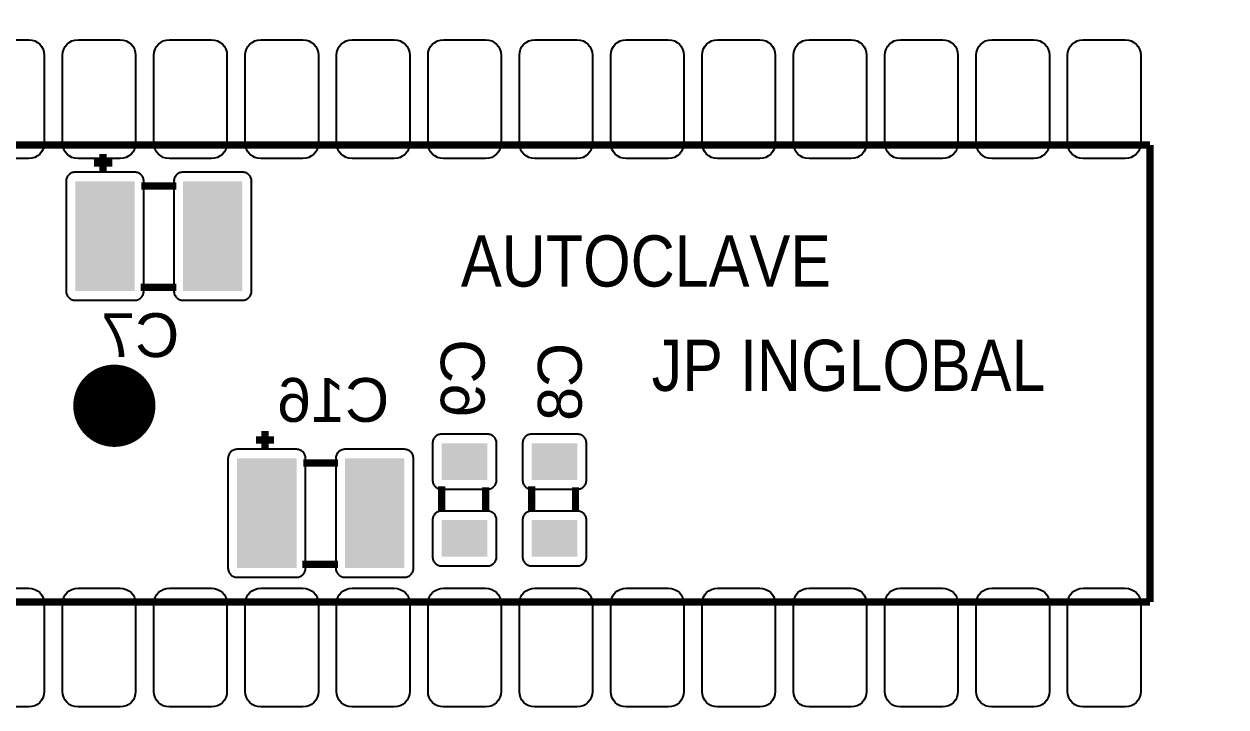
# Model space of a CAD drawing. Header units: inches. Extents: x -2.29 to 2.29, y -2.44 to 2.44.
# Drawn here: x -0.6 to 0.715, y -0.732 to 0.016 of the extents above; entities that cross this region are included whole.
import ezdxf

# ---------------------------------------------------------------- set-up
doc = ezdxf.new("R2010")
doc.units = ezdxf.units.IN
doc.layers.get('0').update_dxf_attribs({"linetype": 'CONTINUOUS'})

# ---------------------------------------------------------------- blocks, each defined once
blk = doc.blocks.new('RPAD')
blk.add_trace([(-0.5, -0.5), (-0.5, 0.5), (0.5, -0.5), (0.5, 0.5)])
blk = doc.blocks.new('EPAD')
at = {"const_width": 0.5}
blk.add_lwpolyline([(-0.25, 0, 1), (0.25, 0, 1)], format="xyb", close=True, dxfattribs=at)

msp = doc.modelspace()

# ---------------------------------------------------------------- linework, layer by layer
for points in [[(-0.64111, -0.001598), (-0.59511, -0.001598), (-0.591634, -0.001937), (-0.58842, -0.00291), (-0.585529, -0.004456), (-0.583024, -0.006513), (-0.580968, -0.009017), (-0.579422, -0.011908), (-0.578448, -0.015122), (-0.57811, -0.018598), (-0.57811, -0.114598), (-0.578448, -0.118074), (-0.579422, -0.121289), (-0.580968, -0.12418), (-0.583024, -0.126684), (-0.585529, -0.128741), (-0.58842, -0.130287), (-0.591634, -0.13126), (-0.59511, -0.131598), (-0.59511, -0.131598), (-0.64111, -0.131598)], [(-0.64111, -0.601598), (-0.59511, -0.601598), (-0.591634, -0.601937), (-0.58842, -0.60291), (-0.585529, -0.604456), (-0.583024, -0.606513), (-0.580968, -0.609017), (-0.579422, -0.611908), (-0.578448, -0.615122), (-0.57811, -0.618598), (-0.57811, -0.714598), (-0.578448, -0.718074), (-0.579422, -0.721289), (-0.580968, -0.72418), (-0.583024, -0.726684), (-0.585529, -0.728741), (-0.58842, -0.730287), (-0.591634, -0.73126), (-0.59511, -0.731598), (-0.64111, -0.731598)]]:
    msp.add_lwpolyline(points)
for points in [[(-0.49511, -0.131598), (-0.54111, -0.131598), (-0.544586, -0.13126), (-0.5478, -0.130287), (-0.550691, -0.128741), (-0.553196, -0.126684), (-0.555253, -0.12418), (-0.556799, -0.121289), (-0.557772, -0.118074), (-0.55811, -0.114598), (-0.55811, -0.018598), (-0.557772, -0.015122), (-0.556799, -0.011908), (-0.555253, -0.009017), (-0.553196, -0.006513), (-0.550691, -0.004456), (-0.5478, -0.00291), (-0.544586, -0.001937), (-0.54111, -0.001598), (-0.49511, -0.001598), (-0.491634, -0.001937), (-0.48842, -0.00291), (-0.485529, -0.004456), (-0.483024, -0.006513), (-0.480968, -0.009017), (-0.479422, -0.011908), (-0.478448, -0.015122), (-0.47811, -0.018598), (-0.47811, -0.114598), (-0.478448, -0.118074), (-0.479422, -0.121289), (-0.480968, -0.12418), (-0.483024, -0.126684), (-0.485529, -0.128741), (-0.48842, -0.130287), (-0.491634, -0.13126), (-0.49511, -0.131598)], [(-0.39511, -0.131598), (-0.44111, -0.131598), (-0.444586, -0.13126), (-0.4478, -0.130287), (-0.450691, -0.128741), (-0.453196, -0.126684), (-0.455253, -0.12418), (-0.456799, -0.121289), (-0.457772, -0.118074), (-0.45811, -0.114598), (-0.45811, -0.018598), (-0.457772, -0.015122), (-0.456799, -0.011908), (-0.455253, -0.009017), (-0.453196, -0.006513), (-0.450691, -0.004456), (-0.4478, -0.00291), (-0.444586, -0.001937), (-0.44111, -0.001598), (-0.39511, -0.001598), (-0.391634, -0.001937), (-0.38842, -0.00291), (-0.385529, -0.004456), (-0.383024, -0.006513), (-0.380968, -0.009017), (-0.379422, -0.011908), (-0.378448, -0.015122), (-0.37811, -0.018598), (-0.37811, -0.114598), (-0.378448, -0.118074), (-0.379422, -0.121289), (-0.380968, -0.12418), (-0.383024, -0.126684), (-0.385529, -0.128741), (-0.38842, -0.130287), (-0.391634, -0.13126), (-0.39511, -0.131598)], [(-0.29511, -0.131598), (-0.34111, -0.131598), (-0.344586, -0.13126), (-0.3478, -0.130287), (-0.350691, -0.128741), (-0.353196, -0.126684), (-0.355253, -0.12418), (-0.356799, -0.121289), (-0.357772, -0.118074), (-0.35811, -0.114598), (-0.35811, -0.018598), (-0.357772, -0.015122), (-0.356799, -0.011908), (-0.355253, -0.009017), (-0.353196, -0.006513), (-0.350691, -0.004456), (-0.3478, -0.00291), (-0.344586, -0.001937), (-0.34111, -0.001598), (-0.29511, -0.001598), (-0.291634, -0.001937), (-0.28842, -0.00291), (-0.285529, -0.004456), (-0.283024, -0.006513), (-0.280968, -0.009017), (-0.279422, -0.011908), (-0.278448, -0.015122), (-0.27811, -0.018598), (-0.27811, -0.114598), (-0.278448, -0.118074), (-0.279422, -0.121289), (-0.280968, -0.12418), (-0.283024, -0.126684), (-0.285529, -0.128741), (-0.28842, -0.130287), (-0.291634, -0.13126), (-0.29511, -0.131598)], [(-0.19511, -0.131598), (-0.24111, -0.131598), (-0.244586, -0.13126), (-0.2478, -0.130287), (-0.250691, -0.128741), (-0.253196, -0.126684), (-0.255253, -0.12418), (-0.256799, -0.121289), (-0.257772, -0.118074), (-0.25811, -0.114598), (-0.25811, -0.018598), (-0.257772, -0.015122), (-0.256799, -0.011908), (-0.255253, -0.009017), (-0.253196, -0.006513), (-0.250691, -0.004456), (-0.2478, -0.00291), (-0.244586, -0.001937), (-0.24111, -0.001598), (-0.19511, -0.001598), (-0.191634, -0.001937), (-0.18842, -0.00291), (-0.185529, -0.004456), (-0.183024, -0.006513), (-0.180968, -0.009017), (-0.179422, -0.011908), (-0.178448, -0.015122), (-0.17811, -0.018598), (-0.17811, -0.114598), (-0.178448, -0.118074), (-0.179422, -0.121289), (-0.180968, -0.12418), (-0.183024, -0.126684), (-0.185529, -0.128741), (-0.18842, -0.130287), (-0.191634, -0.13126), (-0.19511, -0.131598)], [(-0.09511, -0.131598), (-0.14111, -0.131598), (-0.144586, -0.13126), (-0.1478, -0.130287), (-0.150691, -0.128741), (-0.153196, -0.126684), (-0.155253, -0.12418), (-0.156799, -0.121289), (-0.157772, -0.118074), (-0.15811, -0.114598), (-0.15811, -0.018598), (-0.157772, -0.015122), (-0.156799, -0.011908), (-0.155253, -0.009017), (-0.153196, -0.006513), (-0.150691, -0.004456), (-0.1478, -0.00291), (-0.144586, -0.001937), (-0.14111, -0.001598), (-0.09511, -0.001598), (-0.091634, -0.001937), (-0.08842, -0.00291), (-0.085529, -0.004456), (-0.083024, -0.006513), (-0.080968, -0.009017), (-0.079422, -0.011908), (-0.078448, -0.015122), (-0.07811, -0.018598), (-0.07811, -0.114598), (-0.078448, -0.118074), (-0.079422, -0.121289), (-0.080968, -0.12418), (-0.083024, -0.126684), (-0.085529, -0.128741), (-0.08842, -0.130287), (-0.091634, -0.13126), (-0.09511, -0.131598)], [(0.00489, -0.131598), (-0.04111, -0.131598), (-0.044586, -0.13126), (-0.0478, -0.130287), (-0.050691, -0.128741), (-0.053196, -0.126684), (-0.055253, -0.12418), (-0.056799, -0.121289), (-0.057772, -0.118074), (-0.05811, -0.114598), (-0.05811, -0.018598), (-0.057772, -0.015122), (-0.056799, -0.011908), (-0.055253, -0.009017), (-0.053196, -0.006513), (-0.050691, -0.004456), (-0.0478, -0.00291), (-0.044586, -0.001937), (-0.04111, -0.001598), (0.00489, -0.001598), (0.008366, -0.001937), (0.01158, -0.00291), (0.014471, -0.004456), (0.016976, -0.006513), (0.019032, -0.009017), (0.020578, -0.011908), (0.021552, -0.015122), (0.02189, -0.018598), (0.02189, -0.114598), (0.021552, -0.118074), (0.020578, -0.121289), (0.019032, -0.12418), (0.016976, -0.126684), (0.014471, -0.128741), (0.01158, -0.130287), (0.008366, -0.13126), (0.00489, -0.131598)], [(0.10489, -0.131598), (0.05889, -0.131598), (0.055414, -0.13126), (0.0522, -0.130287), (0.049309, -0.128741), (0.046804, -0.126684), (0.044747, -0.12418), (0.043201, -0.121289), (0.042228, -0.118074), (0.04189, -0.114598), (0.04189, -0.018598), (0.042228, -0.015122), (0.043201, -0.011908), (0.044747, -0.009017), (0.046804, -0.006513), (0.049309, -0.004456), (0.0522, -0.00291), (0.055414, -0.001937), (0.05889, -0.001598), (0.10489, -0.001598), (0.108366, -0.001937), (0.11158, -0.00291), (0.114471, -0.004456), (0.116976, -0.006513), (0.119032, -0.009017), (0.120578, -0.011908), (0.121552, -0.015122), (0.12189, -0.018598), (0.12189, -0.114598), (0.121552, -0.118074), (0.120578, -0.121289), (0.119032, -0.12418), (0.116976, -0.126684), (0.114471, -0.128741), (0.11158, -0.130287), (0.108366, -0.13126), (0.10489, -0.131598)], [(0.20489, -0.131598), (0.15889, -0.131598), (0.155414, -0.13126), (0.1522, -0.130287), (0.149309, -0.128741), (0.146804, -0.126684), (0.144747, -0.12418), (0.143201, -0.121289), (0.142228, -0.118074), (0.14189, -0.114598), (0.14189, -0.018598), (0.142228, -0.015122), (0.143201, -0.011908), (0.144747, -0.009017), (0.146804, -0.006513), (0.149309, -0.004456), (0.1522, -0.00291), (0.155414, -0.001937), (0.15889, -0.001598), (0.20489, -0.001598), (0.208366, -0.001937), (0.21158, -0.00291), (0.214471, -0.004456), (0.216976, -0.006513), (0.219032, -0.009017), (0.220578, -0.011908), (0.221552, -0.015122), (0.22189, -0.018598), (0.22189, -0.114598), (0.221552, -0.118074), (0.220578, -0.121289), (0.219032, -0.12418), (0.216976, -0.126684), (0.214471, -0.128741), (0.21158, -0.130287), (0.208366, -0.13126), (0.20489, -0.131598)], [(0.30489, -0.131598), (0.25889, -0.131598), (0.255414, -0.13126), (0.2522, -0.130287), (0.249309, -0.128741), (0.246804, -0.126684), (0.244747, -0.12418), (0.243201, -0.121289), (0.242228, -0.118074), (0.24189, -0.114598), (0.24189, -0.018598), (0.242228, -0.015122), (0.243201, -0.011908), (0.244747, -0.009017), (0.246804, -0.006513), (0.249309, -0.004456), (0.2522, -0.00291), (0.255414, -0.001937), (0.25889, -0.001598), (0.30489, -0.001598), (0.308366, -0.001937), (0.31158, -0.00291), (0.314471, -0.004456), (0.316976, -0.006513), (0.319032, -0.009017), (0.320578, -0.011908), (0.321552, -0.015122), (0.32189, -0.018598), (0.32189, -0.114598), (0.321552, -0.118074), (0.320578, -0.121289), (0.319032, -0.12418), (0.316976, -0.126684), (0.314471, -0.128741), (0.31158, -0.130287), (0.308366, -0.13126), (0.30489, -0.131598)], [(0.40489, -0.131598), (0.35889, -0.131598), (0.355414, -0.13126), (0.3522, -0.130287), (0.349309, -0.128741), (0.346804, -0.126684), (0.344747, -0.12418), (0.343201, -0.121289), (0.342228, -0.118074), (0.34189, -0.114598), (0.34189, -0.018598), (0.342228, -0.015122), (0.343201, -0.011908), (0.344747, -0.009017), (0.346804, -0.006513), (0.349309, -0.004456), (0.3522, -0.00291), (0.355414, -0.001937), (0.35889, -0.001598), (0.40489, -0.001598), (0.408366, -0.001937), (0.41158, -0.00291), (0.414471, -0.004456), (0.416976, -0.006513), (0.419032, -0.009017), (0.420578, -0.011908), (0.421552, -0.015122), (0.42189, -0.018598), (0.42189, -0.114598), (0.421552, -0.118074), (0.420578, -0.121289), (0.419032, -0.12418), (0.416976, -0.126684), (0.414471, -0.128741), (0.41158, -0.130287), (0.408366, -0.13126), (0.40489, -0.131598)], [(0.50489, -0.131598), (0.45889, -0.131598), (0.455414, -0.13126), (0.4522, -0.130287), (0.449309, -0.128741), (0.446804, -0.126684), (0.444747, -0.12418), (0.443201, -0.121289), (0.442228, -0.118074), (0.44189, -0.114598), (0.44189, -0.018598), (0.442228, -0.015122), (0.443201, -0.011908), (0.444747, -0.009017), (0.446804, -0.006513), (0.449309, -0.004456), (0.4522, -0.00291), (0.455414, -0.001937), (0.45889, -0.001598), (0.50489, -0.001598), (0.508366, -0.001937), (0.51158, -0.00291), (0.514471, -0.004456), (0.516976, -0.006513), (0.519032, -0.009017), (0.520578, -0.011908), (0.521552, -0.015122), (0.52189, -0.018598), (0.52189, -0.114598), (0.521552, -0.118074), (0.520578, -0.121289), (0.519032, -0.12418), (0.516976, -0.126684), (0.514471, -0.128741), (0.51158, -0.130287), (0.508366, -0.13126), (0.50489, -0.131598)], [(0.60489, -0.131598), (0.55889, -0.131598), (0.555414, -0.13126), (0.5522, -0.130287), (0.549309, -0.128741), (0.546804, -0.126684), (0.544747, -0.12418), (0.543201, -0.121289), (0.542228, -0.118074), (0.54189, -0.114598), (0.54189, -0.018598), (0.542228, -0.015122), (0.543201, -0.011908), (0.544747, -0.009017), (0.546804, -0.006513), (0.549309, -0.004456), (0.5522, -0.00291), (0.555414, -0.001937), (0.55889, -0.001598), (0.60489, -0.001598), (0.608366, -0.001937), (0.61158, -0.00291), (0.614471, -0.004456), (0.616976, -0.006513), (0.619032, -0.009017), (0.620578, -0.011908), (0.621552, -0.015122), (0.62189, -0.018598), (0.62189, -0.114598), (0.621552, -0.118074), (0.620578, -0.121289), (0.619032, -0.12418), (0.616976, -0.126684), (0.614471, -0.128741), (0.61158, -0.130287), (0.608366, -0.13126), (0.60489, -0.131598)], [(-0.479201, -0.146535), (-0.544201, -0.146535), (-0.54524, -0.146586), (-0.546245, -0.146734), (-0.547212, -0.146976), (-0.548136, -0.147307), (-0.549013, -0.147722), (-0.549837, -0.148217), (-0.550604, -0.148786), (-0.55131, -0.149426), (-0.55195, -0.150132), (-0.55252, -0.1509), (-0.553014, -0.151724), (-0.553429, -0.1526), (-0.55376, -0.153524), (-0.554002, -0.154491), (-0.55415, -0.155496), (-0.554201, -0.156535), (-0.554201, -0.276535), (-0.55415, -0.277575), (-0.554002, -0.27858), (-0.55376, -0.279547), (-0.553429, -0.280471), (-0.553014, -0.281347), (-0.55252, -0.282171), (-0.55195, -0.282939), (-0.55131, -0.283645), (-0.550604, -0.284285), (-0.549837, -0.284854), (-0.549013, -0.285349), (-0.548136, -0.285764), (-0.547212, -0.286094), (-0.546245, -0.286337), (-0.54524, -0.286485), (-0.544201, -0.286535), (-0.479201, -0.286535), (-0.478161, -0.286485), (-0.477156, -0.286337), (-0.476189, -0.286094), (-0.475265, -0.285764), (-0.474389, -0.285349), (-0.473565, -0.284854), (-0.472797, -0.284285), (-0.472091, -0.283645), (-0.471451, -0.282939), (-0.470882, -0.282171), (-0.470387, -0.281347), (-0.469972, -0.280471), (-0.469642, -0.279547), (-0.4694, -0.27858), (-0.469251, -0.277575), (-0.469201, -0.276535), (-0.469201, -0.156535), (-0.469251, -0.155496), (-0.4694, -0.154491), (-0.469642, -0.153524), (-0.469972, -0.1526), (-0.470387, -0.151724), (-0.470882, -0.1509), (-0.471451, -0.150132), (-0.472091, -0.149426), (-0.472797, -0.148786), (-0.473565, -0.148217), (-0.474389, -0.147722), (-0.475265, -0.147307), (-0.476189, -0.146976), (-0.477156, -0.146734), (-0.478161, -0.146586), (-0.479201, -0.146535)], [(-0.361201, -0.146535), (-0.426201, -0.146535), (-0.42724, -0.146586), (-0.428245, -0.146734), (-0.429212, -0.146976), (-0.430136, -0.147307), (-0.431013, -0.147722), (-0.431837, -0.148217), (-0.432604, -0.148786), (-0.43331, -0.149426), (-0.43395, -0.150132), (-0.43452, -0.1509), (-0.435014, -0.151724), (-0.435429, -0.1526), (-0.43576, -0.153524), (-0.436002, -0.154491), (-0.43615, -0.155496), (-0.436201, -0.156535), (-0.436201, -0.276535), (-0.43615, -0.277575), (-0.436002, -0.27858), (-0.43576, -0.279547), (-0.435429, -0.280471), (-0.435014, -0.281347), (-0.43452, -0.282171), (-0.43395, -0.282939), (-0.43331, -0.283645), (-0.432604, -0.284285), (-0.431837, -0.284854), (-0.431013, -0.285349), (-0.430136, -0.285764), (-0.429212, -0.286094), (-0.428245, -0.286337), (-0.42724, -0.286485), (-0.426201, -0.286535), (-0.361201, -0.286535), (-0.360161, -0.286485), (-0.359156, -0.286337), (-0.358189, -0.286094), (-0.357265, -0.285764), (-0.356389, -0.285349), (-0.355565, -0.284854), (-0.354797, -0.284285), (-0.354091, -0.283645), (-0.353451, -0.282939), (-0.352882, -0.282171), (-0.352387, -0.281347), (-0.351972, -0.280471), (-0.351642, -0.279547), (-0.3514, -0.27858), (-0.351251, -0.277575), (-0.351201, -0.276535), (-0.351201, -0.156535), (-0.351251, -0.155496), (-0.3514, -0.154491), (-0.351642, -0.153524), (-0.351972, -0.1526), (-0.352387, -0.151724), (-0.352882, -0.1509), (-0.353451, -0.150132), (-0.354091, -0.149426), (-0.354797, -0.148786), (-0.355565, -0.148217), (-0.356389, -0.147722), (-0.357265, -0.147307), (-0.358189, -0.146976), (-0.359156, -0.146734), (-0.360161, -0.146586), (-0.361201, -0.146535)], [(-0.08311, -0.48322), (-0.08311, -0.44322), (-0.083161, -0.442181), (-0.083309, -0.441176), (-0.083551, -0.440209), (-0.083882, -0.439285), (-0.084296, -0.438409), (-0.084791, -0.437585), (-0.085361, -0.436817), (-0.086001, -0.436111), (-0.086707, -0.435471), (-0.087474, -0.434902), (-0.088298, -0.434407), (-0.089175, -0.433992), (-0.090099, -0.433661), (-0.091066, -0.433419), (-0.092071, -0.433271), (-0.09311, -0.43322), (-0.14311, -0.43322), (-0.14415, -0.433271), (-0.145155, -0.433419), (-0.146122, -0.433661), (-0.147046, -0.433992), (-0.147922, -0.434407), (-0.148746, -0.434902), (-0.149513, -0.435471), (-0.15022, -0.436111), (-0.15086, -0.436817), (-0.151429, -0.437585), (-0.151924, -0.438409), (-0.152339, -0.439285), (-0.152669, -0.440209), (-0.152911, -0.441176), (-0.15306, -0.442181), (-0.15311, -0.44322), (-0.15311, -0.48322), (-0.15306, -0.48426), (-0.152911, -0.485265), (-0.152669, -0.486232), (-0.152339, -0.487156), (-0.151924, -0.488032), (-0.151429, -0.488856), (-0.15086, -0.489624), (-0.15022, -0.49033), (-0.149513, -0.49097), (-0.148746, -0.491539), (-0.147922, -0.492034), (-0.147046, -0.492449), (-0.146122, -0.49278), (-0.145155, -0.493022), (-0.14415, -0.49317), (-0.14311, -0.49322), (-0.09311, -0.49322), (-0.092071, -0.49317), (-0.091066, -0.493022), (-0.090099, -0.49278), (-0.089175, -0.492449), (-0.088298, -0.492034), (-0.087474, -0.491539), (-0.086707, -0.49097), (-0.086001, -0.49033), (-0.085361, -0.489624), (-0.084791, -0.488856), (-0.084296, -0.488032), (-0.083882, -0.487156), (-0.083551, -0.486232), (-0.083309, -0.485265), (-0.083161, -0.48426), (-0.08311, -0.48322)], [(0.015315, -0.48322), (0.015315, -0.44322), (0.015265, -0.442181), (0.015116, -0.441176), (0.014874, -0.440209), (0.014543, -0.439285), (0.014129, -0.438409), (0.013634, -0.437585), (0.013065, -0.436817), (0.012424, -0.436111), (0.011718, -0.435471), (0.010951, -0.434902), (0.010127, -0.434407), (0.00925, -0.433992), (0.008326, -0.433661), (0.007359, -0.433419), (0.006354, -0.433271), (0.005315, -0.43322), (-0.044685, -0.43322), (-0.045724, -0.433271), (-0.04673, -0.433419), (-0.047696, -0.433661), (-0.04862, -0.433992), (-0.049497, -0.434407), (-0.050321, -0.434902), (-0.051088, -0.435471), (-0.051794, -0.436111), (-0.052435, -0.436817), (-0.053004, -0.437585), (-0.053499, -0.438409), (-0.053913, -0.439285), (-0.054244, -0.440209), (-0.054486, -0.441176), (-0.054635, -0.442181), (-0.054685, -0.44322), (-0.054685, -0.48322), (-0.054635, -0.48426), (-0.054486, -0.485265), (-0.054244, -0.486232), (-0.053913, -0.487156), (-0.053499, -0.488032), (-0.053004, -0.488856), (-0.052435, -0.489624), (-0.051794, -0.49033), (-0.051088, -0.49097), (-0.050321, -0.491539), (-0.049497, -0.492034), (-0.04862, -0.492449), (-0.047696, -0.49278), (-0.04673, -0.493022), (-0.045724, -0.49317), (-0.044685, -0.49322), (0.005315, -0.49322), (0.006354, -0.49317), (0.007359, -0.493022), (0.008326, -0.49278), (0.00925, -0.492449), (0.010127, -0.492034), (0.010951, -0.491539), (0.011718, -0.49097), (0.012424, -0.49033), (0.013065, -0.489624), (0.013634, -0.488856), (0.014129, -0.488032), (0.014543, -0.487156), (0.014874, -0.486232), (0.015116, -0.485265), (0.015265, -0.48426), (0.015315, -0.48322)], [(-0.302035, -0.449685), (-0.367035, -0.449685), (-0.368075, -0.449735), (-0.36908, -0.449884), (-0.370047, -0.450126), (-0.370971, -0.450457), (-0.371847, -0.450871), (-0.372671, -0.451366), (-0.373439, -0.451935), (-0.374145, -0.452576), (-0.374785, -0.453282), (-0.375354, -0.454049), (-0.375849, -0.454873), (-0.376264, -0.45575), (-0.376594, -0.456674), (-0.376837, -0.457641), (-0.376985, -0.458646), (-0.377035, -0.459685), (-0.377035, -0.579685), (-0.376985, -0.580724), (-0.376837, -0.58173), (-0.376594, -0.582696), (-0.376264, -0.58362), (-0.375849, -0.584497), (-0.375354, -0.585321), (-0.374785, -0.586088), (-0.374145, -0.586794), (-0.373439, -0.587435), (-0.372671, -0.588004), (-0.371847, -0.588499), (-0.370971, -0.588913), (-0.370047, -0.589244), (-0.36908, -0.589486), (-0.368075, -0.589635), (-0.367035, -0.589685), (-0.302035, -0.589685), (-0.300996, -0.589635), (-0.299991, -0.589486), (-0.299024, -0.589244), (-0.2981, -0.588913), (-0.297224, -0.588499), (-0.2964, -0.588004), (-0.295632, -0.587435), (-0.294926, -0.586794), (-0.294286, -0.586088), (-0.293717, -0.585321), (-0.293222, -0.584497), (-0.292807, -0.58362), (-0.292476, -0.582696), (-0.292234, -0.58173), (-0.292086, -0.580724), (-0.292035, -0.579685), (-0.292035, -0.459685), (-0.292086, -0.458646), (-0.292234, -0.457641), (-0.292476, -0.456674), (-0.292807, -0.45575), (-0.293222, -0.454873), (-0.293717, -0.454049), (-0.294286, -0.453282), (-0.294926, -0.452576), (-0.295632, -0.451935), (-0.2964, -0.451366), (-0.297224, -0.450871), (-0.2981, -0.450457), (-0.299024, -0.450126), (-0.299991, -0.449884), (-0.300996, -0.449735), (-0.302035, -0.449685)], [(-0.184035, -0.449685), (-0.249035, -0.449685), (-0.250075, -0.449735), (-0.25108, -0.449884), (-0.252047, -0.450126), (-0.252971, -0.450457), (-0.253847, -0.450871), (-0.254671, -0.451366), (-0.255439, -0.451935), (-0.256145, -0.452576), (-0.256785, -0.453282), (-0.257354, -0.454049), (-0.257849, -0.454873), (-0.258264, -0.45575), (-0.258594, -0.456674), (-0.258837, -0.457641), (-0.258985, -0.458646), (-0.259035, -0.459685), (-0.259035, -0.579685), (-0.258985, -0.580724), (-0.258837, -0.58173), (-0.258594, -0.582696), (-0.258264, -0.58362), (-0.257849, -0.584497), (-0.257354, -0.585321), (-0.256785, -0.586088), (-0.256145, -0.586794), (-0.255439, -0.587435), (-0.254671, -0.588004), (-0.253847, -0.588499), (-0.252971, -0.588913), (-0.252047, -0.589244), (-0.25108, -0.589486), (-0.250075, -0.589635), (-0.249035, -0.589685), (-0.184035, -0.589685), (-0.182996, -0.589635), (-0.181991, -0.589486), (-0.181024, -0.589244), (-0.1801, -0.588913), (-0.179224, -0.588499), (-0.1784, -0.588004), (-0.177632, -0.587435), (-0.176926, -0.586794), (-0.176286, -0.586088), (-0.175717, -0.585321), (-0.175222, -0.584497), (-0.174807, -0.58362), (-0.174476, -0.582696), (-0.174234, -0.58173), (-0.174086, -0.580724), (-0.174035, -0.579685), (-0.174035, -0.459685), (-0.174086, -0.458646), (-0.174234, -0.457641), (-0.174476, -0.456674), (-0.174807, -0.45575), (-0.175222, -0.454873), (-0.175717, -0.454049), (-0.176286, -0.453282), (-0.176926, -0.452576), (-0.177632, -0.451935), (-0.1784, -0.451366), (-0.179224, -0.450871), (-0.1801, -0.450457), (-0.181024, -0.450126), (-0.181991, -0.449884), (-0.182996, -0.449735), (-0.184035, -0.449685)], [(-0.08311, -0.56722), (-0.08311, -0.52722), (-0.083161, -0.526181), (-0.083309, -0.525176), (-0.083551, -0.524209), (-0.083882, -0.523285), (-0.084296, -0.522409), (-0.084791, -0.521585), (-0.085361, -0.520817), (-0.086001, -0.520111), (-0.086707, -0.519471), (-0.087474, -0.518902), (-0.088298, -0.518407), (-0.089175, -0.517992), (-0.090099, -0.517661), (-0.091066, -0.517419), (-0.092071, -0.517271), (-0.09311, -0.51722), (-0.14311, -0.51722), (-0.14415, -0.517271), (-0.145155, -0.517419), (-0.146122, -0.517661), (-0.147046, -0.517992), (-0.147922, -0.518407), (-0.148746, -0.518902), (-0.149513, -0.519471), (-0.15022, -0.520111), (-0.15086, -0.520817), (-0.151429, -0.521585), (-0.151924, -0.522409), (-0.152339, -0.523285), (-0.152669, -0.524209), (-0.152911, -0.525176), (-0.15306, -0.526181), (-0.15311, -0.52722), (-0.15311, -0.56722), (-0.15306, -0.56826), (-0.152911, -0.569265), (-0.152669, -0.570232), (-0.152339, -0.571156), (-0.151924, -0.572032), (-0.151429, -0.572856), (-0.15086, -0.573624), (-0.15022, -0.57433), (-0.149513, -0.57497), (-0.148746, -0.575539), (-0.147922, -0.576034), (-0.147046, -0.576449), (-0.146122, -0.57678), (-0.145155, -0.577022), (-0.14415, -0.57717), (-0.14311, -0.57722), (-0.09311, -0.57722), (-0.092071, -0.57717), (-0.091066, -0.577022), (-0.090099, -0.57678), (-0.089175, -0.576449), (-0.088298, -0.576034), (-0.087474, -0.575539), (-0.086707, -0.57497), (-0.086001, -0.57433), (-0.085361, -0.573624), (-0.084791, -0.572856), (-0.084296, -0.572032), (-0.083882, -0.571156), (-0.083551, -0.570232), (-0.083309, -0.569265), (-0.083161, -0.56826), (-0.08311, -0.56722)], [(0.015315, -0.56722), (0.015315, -0.52722), (0.015265, -0.526181), (0.015116, -0.525176), (0.014874, -0.524209), (0.014543, -0.523285), (0.014129, -0.522409), (0.013634, -0.521585), (0.013065, -0.520817), (0.012424, -0.520111), (0.011718, -0.519471), (0.010951, -0.518902), (0.010127, -0.518407), (0.00925, -0.517992), (0.008326, -0.517661), (0.007359, -0.517419), (0.006354, -0.517271), (0.005315, -0.51722), (-0.044685, -0.51722), (-0.045724, -0.517271), (-0.04673, -0.517419), (-0.047696, -0.517661), (-0.04862, -0.517992), (-0.049497, -0.518407), (-0.050321, -0.518902), (-0.051088, -0.519471), (-0.051794, -0.520111), (-0.052435, -0.520817), (-0.053004, -0.521585), (-0.053499, -0.522409), (-0.053913, -0.523285), (-0.054244, -0.524209), (-0.054486, -0.525176), (-0.054635, -0.526181), (-0.054685, -0.52722), (-0.054685, -0.56722), (-0.054635, -0.56826), (-0.054486, -0.569265), (-0.054244, -0.570232), (-0.053913, -0.571156), (-0.053499, -0.572032), (-0.053004, -0.572856), (-0.052435, -0.573624), (-0.051794, -0.57433), (-0.051088, -0.57497), (-0.050321, -0.575539), (-0.049497, -0.576034), (-0.04862, -0.576449), (-0.047696, -0.57678), (-0.04673, -0.577022), (-0.045724, -0.57717), (-0.044685, -0.57722), (0.005315, -0.57722), (0.006354, -0.57717), (0.007359, -0.577022), (0.008326, -0.57678), (0.00925, -0.576449), (0.010127, -0.576034), (0.010951, -0.575539), (0.011718, -0.57497), (0.012424, -0.57433), (0.013065, -0.573624), (0.013634, -0.572856), (0.014129, -0.572032), (0.014543, -0.571156), (0.014874, -0.570232), (0.015116, -0.569265), (0.015265, -0.56826), (0.015315, -0.56722)], [(-0.54111, -0.601598), (-0.49511, -0.601598), (-0.491634, -0.601937), (-0.48842, -0.60291), (-0.485529, -0.604456), (-0.483024, -0.606513), (-0.480968, -0.609017), (-0.479422, -0.611908), (-0.478448, -0.615122), (-0.47811, -0.618598), (-0.47811, -0.714598), (-0.478448, -0.718074), (-0.479422, -0.721289), (-0.480968, -0.72418), (-0.483024, -0.726684), (-0.485529, -0.728741), (-0.48842, -0.730287), (-0.491634, -0.73126), (-0.49511, -0.731598), (-0.54111, -0.731598), (-0.544586, -0.73126), (-0.5478, -0.730287), (-0.550691, -0.728741), (-0.553196, -0.726684), (-0.555253, -0.72418), (-0.556799, -0.721289), (-0.557772, -0.718074), (-0.55811, -0.714598), (-0.55811, -0.618598), (-0.557772, -0.615122), (-0.556799, -0.611908), (-0.555253, -0.609017), (-0.553196, -0.606513), (-0.550691, -0.604456), (-0.5478, -0.60291), (-0.544586, -0.601937), (-0.54111, -0.601598)], [(-0.44111, -0.601598), (-0.39511, -0.601598), (-0.391634, -0.601937), (-0.38842, -0.60291), (-0.385529, -0.604456), (-0.383024, -0.606513), (-0.380968, -0.609017), (-0.379422, -0.611908), (-0.378448, -0.615122), (-0.37811, -0.618598), (-0.37811, -0.714598), (-0.378448, -0.718074), (-0.379422, -0.721289), (-0.380968, -0.72418), (-0.383024, -0.726684), (-0.385529, -0.728741), (-0.38842, -0.730287), (-0.391634, -0.73126), (-0.39511, -0.731598), (-0.44111, -0.731598), (-0.444586, -0.73126), (-0.4478, -0.730287), (-0.450691, -0.728741), (-0.453196, -0.726684), (-0.455253, -0.72418), (-0.456799, -0.721289), (-0.457772, -0.718074), (-0.45811, -0.714598), (-0.45811, -0.618598), (-0.457772, -0.615122), (-0.456799, -0.611908), (-0.455253, -0.609017), (-0.453196, -0.606513), (-0.450691, -0.604456), (-0.4478, -0.60291), (-0.444586, -0.601937), (-0.44111, -0.601598)], [(-0.34111, -0.601598), (-0.29511, -0.601598), (-0.291634, -0.601937), (-0.28842, -0.60291), (-0.285529, -0.604456), (-0.283024, -0.606513), (-0.280968, -0.609017), (-0.279422, -0.611908), (-0.278448, -0.615122), (-0.27811, -0.618598), (-0.27811, -0.714598), (-0.278448, -0.718074), (-0.279422, -0.721289), (-0.280968, -0.72418), (-0.283024, -0.726684), (-0.285529, -0.728741), (-0.28842, -0.730287), (-0.291634, -0.73126), (-0.29511, -0.731598), (-0.34111, -0.731598), (-0.344586, -0.73126), (-0.3478, -0.730287), (-0.350691, -0.728741), (-0.353196, -0.726684), (-0.355253, -0.72418), (-0.356799, -0.721289), (-0.357772, -0.718074), (-0.35811, -0.714598), (-0.35811, -0.618598), (-0.357772, -0.615122), (-0.356799, -0.611908), (-0.355253, -0.609017), (-0.353196, -0.606513), (-0.350691, -0.604456), (-0.3478, -0.60291), (-0.344586, -0.601937), (-0.34111, -0.601598)], [(-0.24111, -0.601598), (-0.19511, -0.601598), (-0.191634, -0.601937), (-0.18842, -0.60291), (-0.185529, -0.604456), (-0.183024, -0.606513), (-0.180968, -0.609017), (-0.179422, -0.611908), (-0.178448, -0.615122), (-0.17811, -0.618598), (-0.17811, -0.714598), (-0.178448, -0.718074), (-0.179422, -0.721289), (-0.180968, -0.72418), (-0.183024, -0.726684), (-0.185529, -0.728741), (-0.18842, -0.730287), (-0.191634, -0.73126), (-0.19511, -0.731598), (-0.24111, -0.731598), (-0.244586, -0.73126), (-0.2478, -0.730287), (-0.250691, -0.728741), (-0.253196, -0.726684), (-0.255253, -0.72418), (-0.256799, -0.721289), (-0.257772, -0.718074), (-0.25811, -0.714598), (-0.25811, -0.618598), (-0.257772, -0.615122), (-0.256799, -0.611908), (-0.255253, -0.609017), (-0.253196, -0.606513), (-0.250691, -0.604456), (-0.2478, -0.60291), (-0.244586, -0.601937), (-0.24111, -0.601598)], [(-0.14111, -0.601598), (-0.09511, -0.601598), (-0.091634, -0.601937), (-0.08842, -0.60291), (-0.085529, -0.604456), (-0.083024, -0.606513), (-0.080968, -0.609017), (-0.079422, -0.611908), (-0.078448, -0.615122), (-0.07811, -0.618598), (-0.07811, -0.714598), (-0.078448, -0.718074), (-0.079422, -0.721289), (-0.080968, -0.72418), (-0.083024, -0.726684), (-0.085529, -0.728741), (-0.08842, -0.730287), (-0.091634, -0.73126), (-0.09511, -0.731598), (-0.14111, -0.731598), (-0.144586, -0.73126), (-0.1478, -0.730287), (-0.150691, -0.728741), (-0.153196, -0.726684), (-0.155253, -0.72418), (-0.156799, -0.721289), (-0.157772, -0.718074), (-0.15811, -0.714598), (-0.15811, -0.618598), (-0.157772, -0.615122), (-0.156799, -0.611908), (-0.155253, -0.609017), (-0.153196, -0.606513), (-0.150691, -0.604456), (-0.1478, -0.60291), (-0.144586, -0.601937), (-0.14111, -0.601598)], [(-0.04111, -0.601598), (0.00489, -0.601598), (0.008366, -0.601937), (0.01158, -0.60291), (0.014471, -0.604456), (0.016976, -0.606513), (0.019032, -0.609017), (0.020578, -0.611908), (0.021552, -0.615122), (0.02189, -0.618598), (0.02189, -0.714598), (0.021552, -0.718074), (0.020578, -0.721289), (0.019032, -0.72418), (0.016976, -0.726684), (0.014471, -0.728741), (0.01158, -0.730287), (0.008366, -0.73126), (0.00489, -0.731598), (-0.04111, -0.731598), (-0.044586, -0.73126), (-0.0478, -0.730287), (-0.050691, -0.728741), (-0.053196, -0.726684), (-0.055253, -0.72418), (-0.056799, -0.721289), (-0.057772, -0.718074), (-0.05811, -0.714598), (-0.05811, -0.618598), (-0.057772, -0.615122), (-0.056799, -0.611908), (-0.055253, -0.609017), (-0.053196, -0.606513), (-0.050691, -0.604456), (-0.0478, -0.60291), (-0.044586, -0.601937), (-0.04111, -0.601598)], [(0.05889, -0.601598), (0.10489, -0.601598), (0.108366, -0.601937), (0.11158, -0.60291), (0.114471, -0.604456), (0.116976, -0.606513), (0.119032, -0.609017), (0.120578, -0.611908), (0.121552, -0.615122), (0.12189, -0.618598), (0.12189, -0.714598), (0.121552, -0.718074), (0.120578, -0.721289), (0.119032, -0.72418), (0.116976, -0.726684), (0.114471, -0.728741), (0.11158, -0.730287), (0.108366, -0.73126), (0.10489, -0.731598), (0.05889, -0.731598), (0.055414, -0.73126), (0.0522, -0.730287), (0.049309, -0.728741), (0.046804, -0.726684), (0.044747, -0.72418), (0.043201, -0.721289), (0.042228, -0.718074), (0.04189, -0.714598), (0.04189, -0.618598), (0.042228, -0.615122), (0.043201, -0.611908), (0.044747, -0.609017), (0.046804, -0.606513), (0.049309, -0.604456), (0.0522, -0.60291), (0.055414, -0.601937), (0.05889, -0.601598)], [(0.15889, -0.601598), (0.20489, -0.601598), (0.208366, -0.601937), (0.21158, -0.60291), (0.214471, -0.604456), (0.216976, -0.606513), (0.219032, -0.609017), (0.220578, -0.611908), (0.221552, -0.615122), (0.22189, -0.618598), (0.22189, -0.714598), (0.221552, -0.718074), (0.220578, -0.721289), (0.219032, -0.72418), (0.216976, -0.726684), (0.214471, -0.728741), (0.21158, -0.730287), (0.208366, -0.73126), (0.20489, -0.731598), (0.15889, -0.731598), (0.155414, -0.73126), (0.1522, -0.730287), (0.149309, -0.728741), (0.146804, -0.726684), (0.144747, -0.72418), (0.143201, -0.721289), (0.142228, -0.718074), (0.14189, -0.714598), (0.14189, -0.618598), (0.142228, -0.615122), (0.143201, -0.611908), (0.144747, -0.609017), (0.146804, -0.606513), (0.149309, -0.604456), (0.1522, -0.60291), (0.155414, -0.601937), (0.15889, -0.601598)], [(0.25889, -0.601598), (0.30489, -0.601598), (0.308366, -0.601937), (0.31158, -0.60291), (0.314471, -0.604456), (0.316976, -0.606513), (0.319032, -0.609017), (0.320578, -0.611908), (0.321552, -0.615122), (0.32189, -0.618598), (0.32189, -0.714598), (0.321552, -0.718074), (0.320578, -0.721289), (0.319032, -0.72418), (0.316976, -0.726684), (0.314471, -0.728741), (0.31158, -0.730287), (0.308366, -0.73126), (0.30489, -0.731598), (0.25889, -0.731598), (0.255414, -0.73126), (0.2522, -0.730287), (0.249309, -0.728741), (0.246804, -0.726684), (0.244747, -0.72418), (0.243201, -0.721289), (0.242228, -0.718074), (0.24189, -0.714598), (0.24189, -0.618598), (0.242228, -0.615122), (0.243201, -0.611908), (0.244747, -0.609017), (0.246804, -0.606513), (0.249309, -0.604456), (0.2522, -0.60291), (0.255414, -0.601937), (0.25889, -0.601598)], [(0.35889, -0.601598), (0.40489, -0.601598), (0.408366, -0.601937), (0.41158, -0.60291), (0.414471, -0.604456), (0.416976, -0.606513), (0.419032, -0.609017), (0.420578, -0.611908), (0.421552, -0.615122), (0.42189, -0.618598), (0.42189, -0.714598), (0.421552, -0.718074), (0.420578, -0.721289), (0.419032, -0.72418), (0.416976, -0.726684), (0.414471, -0.728741), (0.41158, -0.730287), (0.408366, -0.73126), (0.40489, -0.731598), (0.35889, -0.731598), (0.355414, -0.73126), (0.3522, -0.730287), (0.349309, -0.728741), (0.346804, -0.726684), (0.344747, -0.72418), (0.343201, -0.721289), (0.342228, -0.718074), (0.34189, -0.714598), (0.34189, -0.618598), (0.342228, -0.615122), (0.343201, -0.611908), (0.344747, -0.609017), (0.346804, -0.606513), (0.349309, -0.604456), (0.3522, -0.60291), (0.355414, -0.601937), (0.35889, -0.601598)], [(0.45889, -0.601598), (0.50489, -0.601598), (0.508366, -0.601937), (0.51158, -0.60291), (0.514471, -0.604456), (0.516976, -0.606513), (0.519032, -0.609017), (0.520578, -0.611908), (0.521552, -0.615122), (0.52189, -0.618598), (0.52189, -0.714598), (0.521552, -0.718074), (0.520578, -0.721289), (0.519032, -0.72418), (0.516976, -0.726684), (0.514471, -0.728741), (0.51158, -0.730287), (0.508366, -0.73126), (0.50489, -0.731598), (0.45889, -0.731598), (0.455414, -0.73126), (0.4522, -0.730287), (0.449309, -0.728741), (0.446804, -0.726684), (0.444747, -0.72418), (0.443201, -0.721289), (0.442228, -0.718074), (0.44189, -0.714598), (0.44189, -0.618598), (0.442228, -0.615122), (0.443201, -0.611908), (0.444747, -0.609017), (0.446804, -0.606513), (0.449309, -0.604456), (0.4522, -0.60291), (0.455414, -0.601937), (0.45889, -0.601598)], [(0.55889, -0.601598), (0.60489, -0.601598), (0.608366, -0.601937), (0.61158, -0.60291), (0.614471, -0.604456), (0.616976, -0.606513), (0.619032, -0.609017), (0.620578, -0.611908), (0.621552, -0.615122), (0.62189, -0.618598), (0.62189, -0.714598), (0.621552, -0.718074), (0.620578, -0.721289), (0.619032, -0.72418), (0.616976, -0.726684), (0.614471, -0.728741), (0.61158, -0.730287), (0.608366, -0.73126), (0.60489, -0.731598), (0.55889, -0.731598), (0.555414, -0.73126), (0.5522, -0.730287), (0.549309, -0.728741), (0.546804, -0.726684), (0.544747, -0.72418), (0.543201, -0.721289), (0.542228, -0.718074), (0.54189, -0.714598), (0.54189, -0.618598), (0.542228, -0.615122), (0.543201, -0.611908), (0.544747, -0.609017), (0.546804, -0.606513), (0.549309, -0.604456), (0.5522, -0.60291), (0.555414, -0.601937), (0.55889, -0.601598)]]:
    msp.add_lwpolyline(points, close=True)
at = {"const_width": 0.008}
for points in [[(-1.36811, -0.116598), (0.63189, -0.116598)], [(-1.36811, -0.116598), (0.63189, -0.116598)], [(-1.36811, -0.116598), (0.63189, -0.116598)], [(0.63189, -0.116598), (0.63189, -0.616598)], [(0.63189, -0.116598), (0.63189, -0.616598)], [(0.63189, -0.116598), (0.63189, -0.616598)], [(-0.513701, -0.146535), (-0.513701, -0.126535)], [(-0.513701, -0.146535), (-0.513701, -0.126535)], [(-0.513701, -0.146535), (-0.513701, -0.126535)], [(-0.503701, -0.136535), (-0.523701, -0.136535)], [(-0.503701, -0.136535), (-0.523701, -0.136535)], [(-0.503701, -0.136535), (-0.523701, -0.136535)], [(-0.433701, -0.161535), (-0.471701, -0.161535)], [(-0.433701, -0.161535), (-0.471701, -0.161535)], [(-0.433701, -0.161535), (-0.471701, -0.161535)], [(-0.433701, -0.272535), (-0.472701, -0.272535)], [(-0.433701, -0.272535), (-0.472701, -0.272535)], [(-0.433701, -0.272535), (-0.472701, -0.272535)], [(-0.336535, -0.449685), (-0.336535, -0.429685)], [(-0.336535, -0.449685), (-0.336535, -0.429685)], [(-0.336535, -0.449685), (-0.336535, -0.429685)], [(-0.326535, -0.439685), (-0.346535, -0.439685)], [(-0.326535, -0.439685), (-0.346535, -0.439685)], [(-0.326535, -0.439685), (-0.346535, -0.439685)], [(-0.256535, -0.464685), (-0.294535, -0.464685)], [(-0.256535, -0.464685), (-0.294535, -0.464685)], [(-0.256535, -0.464685), (-0.294535, -0.464685)], [(-0.14311, -0.51822), (-0.14311, -0.49022)], [(-0.14311, -0.51822), (-0.14311, -0.49022)], [(-0.14311, -0.51822), (-0.14311, -0.49022)], [(-0.044685, -0.51822), (-0.044685, -0.49022)], [(-0.044685, -0.51822), (-0.044685, -0.49022)], [(-0.044685, -0.51822), (-0.044685, -0.49022)], [(-0.09511, -0.51822), (-0.09511, -0.49122)], [(-0.09511, -0.51822), (-0.09511, -0.49122)], [(-0.09511, -0.51822), (-0.09511, -0.49122)], [(0.003315, -0.51822), (0.003315, -0.49122)], [(0.003315, -0.51822), (0.003315, -0.49122)], [(0.003315, -0.51822), (0.003315, -0.49122)], [(-0.256535, -0.575685), (-0.295535, -0.575685)], [(-0.256535, -0.575685), (-0.295535, -0.575685)], [(-0.256535, -0.575685), (-0.295535, -0.575685)], [(-1.36811, -0.616598), (0.63189, -0.616598)], [(-1.36811, -0.616598), (0.63189, -0.616598)], [(-1.36811, -0.616598), (0.63189, -0.616598)]]:
    msp.add_lwpolyline(points, dxfattribs=at)
msp.add_circle((0.933071, 0.188976), 0.242565)
msp.add_circle((0.933071, 0.188976), 0.242565)
msp.add_circle((0.933071, 0.188976), 0.242565)

# ---------------------------------------------------------------- block references
for name, p, xscale, yscale in [('RPAD', (-0.511701, -0.216535), 0.065, 0.12), ('RPAD', (-0.393701, -0.216535), 0.065, 0.12), ('EPAD', (-0.501401, -0.402079), 0.09, 0.09), ('RPAD', (-0.334535, -0.519685), 0.065, 0.12), ('RPAD', (-0.216535, -0.519685), 0.065, 0.12)]:
    msp.add_blockref(name, p, dxfattribs=dict(xscale=xscale, yscale=yscale))
at = {"xscale": 0.04, "yscale": 0.05, "rotation": -90}
for p in [(-0.11811, -0.46322), (-0.019685, -0.46322), (-0.11811, -0.54722), (-0.019685, -0.54722)]:
    msp.add_blockref('RPAD', p, dxfattribs=at)

# ---------------------------------------------------------------- texts
at = {"width": 0.892857}
for s, p in [('AUTOCLAVE', (-0.122047, -0.271661)), ('AUTOCLAVE', (-0.122047, -0.271661)), ('AUTOCLAVE', (-0.122047, -0.271661)), ('JP INGLOBAL', (0.086614, -0.385835)), ('JP INGLOBAL', (0.086614, -0.385835)), ('JP INGLOBAL', (0.086614, -0.385835))]:
    msp.add_text(s, height=0.056, dxfattribs=at).set_placement(p)
at = {"text_generation_flag": 2, "width": 1.041667}
for s, p in [('C7', (-0.43026, -0.348819)), ('C7', (-0.43026, -0.348819)), ('C7', (-0.43026, -0.348819)), ('C16', (-0.200535, -0.419685)), ('C16', (-0.200535, -0.419685)), ('C16', (-0.200535, -0.419685))]:
    msp.add_text(s, height=0.048, dxfattribs=at).set_placement(p)
for s, p in [('C9', (-0.096165, -0.329236)), ('C9', (-0.096165, -0.329236)), ('C9', (-0.096165, -0.329236)), ('C8', (0.010134, -0.333173)), ('C8', (0.010134, -0.333173)), ('C8', (0.010134, -0.333173))]:
    msp.add_text(s, height=0.048, rotation=90, dxfattribs=at).set_placement(p)

doc.saveas('drawing.dxf')
